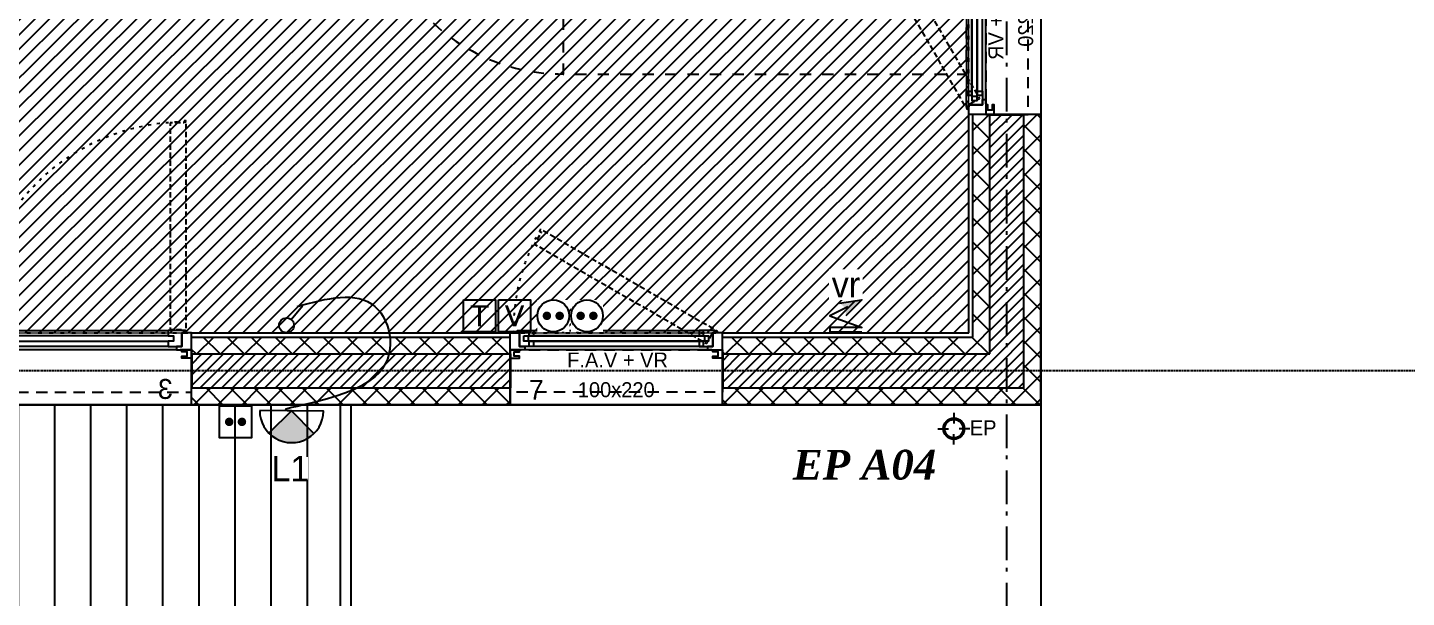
# Model space of a CAD drawing. Header units: centimetres. Extents: x -35664 to 50682, y -23001 to 23705.
# Drawn here: x 7161 to 7811, y 3427 to 3695 of the extents above; entities that cross this region are included whole.
import ezdxf

# ---------------------------------------------------------------- set-up
doc = ezdxf.new("R2010")
doc.units = ezdxf.units.CM
for name, pattern in [('Style de ligne -1', [0.41664, 0.20828, -0.20836]), ('Style de ligne -14', [0.147638, 0.098425, -0.049213]), ('Style de ligne -17', [0.347222, 0.20828, -0.138942]), ('Style de ligne -18', [0.164042, 0.054681, -0.109361]), ('Style de ligne -5', [0.20828, 0.069425, -0.138855]), ('Style de ligne -6', [1.04164, 0.625, -0.20828, 0.06943, -0.13893]), ('VW-01', [0.41656, 0.20828, -0.20828])]:
    doc.linetypes.add(name, pattern=pattern)
for name, color, linetype in [('B aménagement intérieur', 252, 'Continuous'), ('B Faux plafonds', 9, 'Continuous'), ('B Faux plafonds_Hatch', 9, 'Continuous'), ('B GÈnÈral_Hatch', 252, 'Continuous'), ('B Général', 252, 'Continuous'), ('C ANNOTATIONS-axes horizontaux', 252, 'Style de ligne -1'), ('C ANNOTATIONS-prestations', 252, 'Continuous'), ('D SURFACES-shab', 252, 'Continuous'), ('prlm-EAU-EPEXT', 145, 'Continuous')]:
    doc.layers.add(name, color=color, linetype=linetype)
doc.layers.add('prlm-ELEC-CFA', color=1, linetype='Continuous', lineweight=25)
doc.layers.add('prlm-ELEC-CFO', color=1, linetype='Continuous', lineweight=25)
doc.layers.add('prlm-ZEROPLOT', color=254, linetype='Continuous', plot=False)
doc.styles.add('Eurostile', font='Eurosti.TTF')
doc.styles.add('Eurostile (bold)', font='Eurostib.TTF')
doc.styles.add('prlm-eau-ep', font='timesbi.ttf', dxfattribs={"height": 18})
doc.styles.add('prlm-elec-cfo', font='comic.ttf', dxfattribs={"height": 12})
doc.styles.get("Standard").update_dxf_attribs({"font": 'isocp.shx', "height": 15})
pattern_1 = [(135, (0, 0), (-5.656854, -5.656854), []), (225, (0, 0), (-5.656854, 5.656854), [])]
pattern_2 = [(45, (0, 0), (2.4253472, -2.6458333), [])]
pattern_3 = [(45, (0, 0), (-5.656854, 5.656854), []), (135, (0, 0), (5.656854, 5.656854), [])]
pattern_4 = [(45, (0, 0), (-5.656854, 5.656854), []), (135, (0, 0), (5.656854, 5.656854), [])]

# ---------------------------------------------------------------- blocks, each defined once
blk = doc.blocks.new('A 90.Balcon')
at = {"layer": 'B GÈnÈral_Hatch', "linetype": 'Continuous'}
h = blk.add_hatch(dxfattribs=at)
h.set_pattern_fill('H_BARDAGE V 150', color=256, style=0, pattern_type=2)
h.set_pattern_definition([(90, (0, 0), (17, 0), [])])
h.paths.add_polyline_path([(-220, 110), (220, 110), (220, -85), (-220, -85)])
at = {"layer": 'B Général', "linetype": 'Continuous', "flags": 128}
for points in [[(-225, 110), (225, 110), (225, -90), (-225, -90)], [(-220, 110), (220, 110), (220, -85), (-220, -85)]]:
    blk.add_lwpolyline(points, close=True, dxfattribs=at)
at = {"layer": 'C ANNOTATIONS-prestations', "line_spacing_factor": 0.894142, "style": 'Eurostile'}
for s, insert, char_height, attachment_point in [('balcon 8,6m{\\H0.6667x;\\S2 ^ ;}', (47.16, 38.55), 9.412, 3), ('platelage bois', (-32.26, 25.02), 7.059, 1), ('garde-corps vitré', (-194.9, -73.14), 7.059, 1)]:
    blk.add_mtext(s, dxfattribs=dict(at, insert=insert, char_height=char_height, attachment_point=attachment_point))
blk = doc.blocks.new('A 90.Groupe-12-1')
at = {"layer": 'B Général', "linetype": 'VW-01', "ltscale": 25.4}
blk.add_line((70, -114.99), (-70, -80.35), dxfattribs=at)
at = {"layer": 'B Général', "linetype": 'VW-01', "ltscale": 25.4, "flags": 128}
for points in [[(-70, 35), (70, 35), (70, -155), (-70, -155)], [(-70, -114.99), (70, -114.99), (70, -155), (-70, -155)]]:
    blk.add_lwpolyline(points, close=True, dxfattribs=at)
blk = doc.blocks.new('A 90.Lit 140.190_PMR 2')
at = {"layer": 'B Général', "linetype": 'VW-01', "ltscale": 25.4, "flags": 128}
for points in [[(70, 155), (-70, 155), (-70, 35), (70, 35)], [(-70, -155), (-70, 35), (-160, 35), (-160, -155)], [(160, -155), (160, 35), (70, 35), (70, -155)]]:
    blk.add_lwpolyline(points, close=True, dxfattribs=at)
at = {"layer": 'B Général', "linetype": 'VW-01', "ltscale": 25.4}
for centre, start, end in [((-70, 35), 90, 180), ((70, 35), 0, 90)]:
    blk.add_arc(centre, 90, start, end, dxfattribs=at)
at = {"layer": 'B Général'}
blk.add_blockref('A 90.Groupe-12-1', (0, 0), dxfattribs=at)
blk = doc.blocks.new('A 90.T4 A13_A14 Haut (2D)')
at = {"layer": 'B Faux plafonds_Hatch', "linetype": 'Continuous'}
h = blk.add_hatch(dxfattribs=at)
h.set_pattern_fill('F_P__SOFFITE', color=256, style=0, pattern_type=2)
h.set_pattern_definition([(45, (0, 0.2205), (-3.52778, 3.30729), [])])
h.paths.add_polyline_path([(-207.3, 93.45), (-390.91, 93.45), (-390.91, -294.56), (401.6, -294.56), (401.6, 151.52), (86.65, 151.52), (86.65, 38.45), (-207.3, 38.45)])
at = {"layer": 'B Faux plafonds', "linetype": 'Style de ligne -5', "ltscale": 25.4, "flags": 128}
blk.add_lwpolyline([(-207.3, 93.45), (-390.91, 93.45), (-390.91, -294.56), (401.6, -294.56), (401.6, 151.52), (86.65, 151.52), (86.65, 38.45), (-207.3, 38.45)], close=True, dxfattribs=at)
at = {"layer": 'D SURFACES-shab', "lineweight": 18, "flags": 128}
blk.add_lwpolyline([(-390.91, 68.08), (-390.91, -294.56), (401.6, -294.56), (401.6, 151.52), (86.71, 151.51), (86.63, 38.44), (-207.27, 38.45), (-207.3, 93.44), (-330.91, 93.44), (-390.91, 93.44)], close=True, dxfattribs=at)
at = {"layer": 'B Général', "rotation": 90}
blk.add_blockref('A 90.Lit 140.190_PMR 2', (245.6, -12.56), dxfattribs=at)
blk = doc.blocks.new('A 90.F 100x220 (all. vitrée fixe) + VR')
at = {"layer": 'B Général', "linetype": 'Continuous', "lineweight": 35}
for p, q in [((-50, 7), (-50, -9)), ((50, 7), (50, -9))]:
    blk.add_line(p, q, dxfattribs=at)
at = {"layer": 'B Général'}
blk.add_line((45, 9), (-45, 9), dxfattribs=at)
at = {"layer": 'B Général', "linetype": 'Style de ligne -14', "ltscale": 25.4, "flags": 128}
blk.add_lwpolyline([(-35.69, 65.82), (-36.19, 64.95), (-35.32, 64.45), (-38.57, 58.82), (42.63, 11.94), (45.88, 17.57), (46.75, 17.07), (47.25, 17.93)], close=True, dxfattribs=at)
at = {"layer": 'B Général', "flags": 128}
for points in [[(-43, 10.5), (-43, 9), (-50, 9), (-50, 17), (-45.5, 17), (-45.5, 10.5)], [(-43.5, 15.5), (43.5, 15.5), (43.5, 13), (-43.5, 13)], [(-41, 18), (41, 18), (41, 15.5), (-41, 15.5)], [(-41, 13), (41, 13), (41, 10.5), (-41, 10.5)], [(43, 10.5), (43, 9), (50, 9), (50, 17), (45.5, 17), (45.5, 10.5)], [(-50, 9), (-50, 5), (-45.5, 5), (-45.5, 6), (-48, 6), (-48, 8), (-45.5, 8), (-45.5, 9)], [(50, 9), (50, 5), (45.5, 5), (45.5, 6), (48, 6), (48, 8), (45.5, 8), (45.5, 9)]]:
    blk.add_lwpolyline(points, close=True, dxfattribs=at)
at = {"layer": 'B Général', "linetype": 'Continuous', "flags": 128}
for points in [[(-39, 15.5), (-41.5, 15.5), (-41.5, 13), (-39, 13), (-39, 10.5), (-45.5, 10.5), (-45.5, 17), (-46.5, 17), (-46.5, 18), (-39, 18)], [(39, 15.5), (41.5, 15.5), (41.5, 13), (39, 13), (39, 10.5), (45.5, 10.5), (45.5, 17), (46.5, 17), (46.5, 18), (39, 18)]]:
    blk.add_lwpolyline(points, close=True, dxfattribs=at)
at = {"layer": 'B Général', "linetype": 'Style de ligne -17', "ltscale": 25.4, "flags": 128}
blk.add_lwpolyline([(-50, 9), (50, 9), (50, -11), (-50, -11)], close=True, dxfattribs=at)
at = {"layer": 'B Général', "flags": 128}
blk.add_lwpolyline([(-50, -9), (-50, -17), (50, -17), (50, -9)], dxfattribs=at)
at = {"layer": 'B Général'}
blk.add_circle((47, 17.5), 0.5, dxfattribs=at)
at = {"layer": 'B Général', "linetype": 'Style de ligne -18', "ltscale": 25.4}
blk.add_arc((49, 17.5), 97.5, 150.29382, 179.70618, dxfattribs=at)
at = {"layer": 'B Général', "insert": (-23.11, 7.7), "char_height": 7.059, "attachment_point": 1, "line_spacing_factor": 0.894142, "style": 'Eurostile'}
blk.add_mtext('F.A.V + VR', dxfattribs=at)
at = {"layer": 'C ANNOTATIONS-prestations', "insert": (-41.15, -5.19), "char_height": 9.41, "attachment_point": 1, "rotation": 360, "line_spacing_factor": 0.894142, "style": 'Eurostile (bold)'}
blk.add_mtext('7', dxfattribs=at)
at = {"layer": 'C ANNOTATIONS-prestations', "insert": (0, -6.3), "char_height": 7.059, "width": 100, "attachment_point": 2, "rotation": 360, "line_spacing_factor": 0.894142, "style": 'Eurostile'}
blk.add_mtext('100x220', dxfattribs=at)
blk = doc.blocks.new('A 90.PF 300.220 + VR (3 vantaux)')
at = {"layer": 'B Général', "linetype": 'Continuous'}
for p, q in [((-150, 7), (-150, 17)), ((150, 7), (150, 17))]:
    blk.add_line(p, q, dxfattribs=at)
at = {"layer": 'B Général', "linetype": 'Continuous', "lineweight": 35}
for p, q in [((-150, 7), (-150, -9)), ((150, 7), (150, -9))]:
    blk.add_line(p, q, dxfattribs=at)
at = {"layer": 'B Général'}
blk.add_line((-143, 9), (47, 9), dxfattribs=at)
at = {"layer": 'B Général', "linetype": 'Style de ligne -14', "ltscale": 25.4, "flags": 128}
for points in [[(-147.5, 117), (-146.5, 117), (-146.5, 116), (-140, 116), (-140, 18.5), (-146.5, 18.5), (-146.5, 17.5), (-147.5, 17.5)], [(51.5, 115), (50.5, 115), (50.5, 116), (44, 116), (44, 18.5), (50.5, 18.5), (50.5, 17.5), (51.5, 17.5)]]:
    blk.add_lwpolyline(points, close=True, dxfattribs=at)
at = {"layer": 'B Général', "flags": 128}
for points in [[(-143, 10.5), (-143, 9), (-150, 9), (-150, 17), (-145.5, 17), (-145.5, 10.5)], [(-54.5, 18), (-139, 18), (-139, 15.5), (-54.5, 15.5)], [(-54.5, 13), (-139, 13), (-139, 10.5), (-54.5, 10.5)], [(-41.5, 18), (43, 18), (43, 15.5), (-41.5, 15.5)], [(-41.5, 13), (43, 13), (43, 10.5), (-41.5, 10.5)], [(56.5, 17), (56.5, 14.25), (54, 14.25), (54, 11.75), (56.5, 11.75), (56.5, 9), (47, 9), (47, 10.5), (49.5, 10.5), (49.5, 17)], [(145.5, 14.25), (54, 14.25), (54, 11.75), (145.5, 11.75)], [(143, 17), (56.5, 17), (56.5, 14.25), (143, 14.25)], [(145.5, 14.25), (143, 14.25), (143, 17), (150, 17), (150, 9), (143, 9), (143, 11.75), (145.5, 11.75)], [(-150, 9), (-150, 5), (-145.5, 5), (-145.5, 6), (-148, 6), (-148, 8), (-145.5, 8), (-145.5, 9)], [(143, 11.75), (56.5, 11.75), (56.5, 9), (143, 9)], [(150, 9), (150, 5), (145.5, 5), (145.5, 6), (148, 6), (148, 8), (145.5, 8), (145.5, 9)]]:
    blk.add_lwpolyline(points, close=True, dxfattribs=at)
at = {"layer": 'B Général', "linetype": 'Continuous', "flags": 128}
for points in [[(-139, 15.5), (-141.5, 15.5), (-141.5, 13), (-139, 13), (-139, 10.5), (-145.5, 10.5), (-145.5, 17), (-146.5, 17), (-146.5, 18), (-139, 18)], [(-54.5, 15.5), (-52, 15.5), (-52, 13), (-54.5, 13), (-54.5, 10.5), (-48, 10.5), (-48, 17), (-47, 17), (-47, 18), (-54.5, 18)], [(-41.5, 15.5), (-44, 15.5), (-44, 13), (-41.5, 13), (-41.5, 10.5), (-48, 10.5), (-48, 17), (-47, 17), (-47, 18), (-41.5, 18)], [(43, 15.5), (45.5, 15.5), (45.5, 13), (43, 13), (43, 10.5), (49.5, 10.5), (49.5, 17), (50.5, 17), (50.5, 18), (43, 18)]]:
    blk.add_lwpolyline(points, close=True, dxfattribs=at)
at = {"layer": 'B Général', "linetype": 'Style de ligne -17', "ltscale": 25.4, "flags": 128}
blk.add_lwpolyline([(-150, 9), (150, 9), (150, -11), (-150, -11)], close=True, dxfattribs=at)
at = {"layer": 'B Général', "flags": 128}
blk.add_lwpolyline([(150, -9), (150, -17), (-150, -17), (-150, -9)], dxfattribs=at)
at = {"layer": 'B Général'}
for centre in [(-147, 17.5), (51, 17.5)]:
    blk.add_circle(centre, 0.5, dxfattribs=at)
at = {"layer": 'B Général', "linetype": 'Style de ligne -18', "ltscale": 25.4}
for centre, start, end in [((-147, 17.5), 0.29382, 90.28792), ((51, 17.5), 94.06495, 179.70618)]:
    blk.add_arc(centre, 99, start, end, dxfattribs=at)
at = {"layer": 'B Général', "insert": (2, 4.58), "char_height": 7.059, "attachment_point": 2, "rotation": 360, "line_spacing_factor": 0.894142, "style": 'Eurostile'}
blk.add_mtext('PF + VR', dxfattribs=at)
at = {"layer": 'C ANNOTATIONS-prestations', "rotation": 360, "line_spacing_factor": 0.894142}
for s, insert, char_height, attachment_point, style in [('3', (-141.15, -4.77), 9.41, 1, 'Eurostile (bold)'), ('300x220 (3 vantaux) ', (0, -7.82), 7.059, 2, 'Eurostile')]:
    blk.add_mtext(s, dxfattribs=dict(at, insert=insert, char_height=char_height, attachment_point=attachment_point, style=style))
blk = doc.blocks.new('A 90.EP')
at = {"layer": 'B Général', "linetype": 'Continuous'}
for p, q in [((0, 7.5), (0, 2.5)), ((-7.5, 0), (-2.5, 0)), ((7.5, 0), (2.5, 0)), ((0, -7.5), (0, -2.5))]:
    blk.add_line(p, q, dxfattribs=at)
at = {"layer": 'B Général', "linetype": 'Continuous', "flags": 128}
for points in [[(-5, 0, -1), (5, 0, -1)], [(-4.33, 0, -1), (4.33, 0, -1)]]:
    blk.add_lwpolyline(points, format="xyb", close=True, dxfattribs=at)
at = {"layer": 'C ANNOTATIONS-prestations', "insert": (7.5, 3.99), "char_height": 7.059, "attachment_point": 1, "line_spacing_factor": 0.894142, "style": 'Eurostile'}
blk.add_mtext('EP', dxfattribs=at)
blk = doc.blocks.new('xi.epext')
at = {"layer": 'prlm-EAU-EPEXT', "color": 0, "linetype": 'ByBlock', "lineweight": -2}
blk.add_circle((0, 0), 5, dxfattribs=at)
blk = doc.blocks.new('xi.VR')
at = {"layer": 'prlm-ELEC-CFO', "lineweight": 5}
blk.add_hatch(color=0, dxfattribs=at).paths.add_polyline_path([(-3, 6), (-0.1, 3.7), (0, 0), (7.5, 7.5)])
at = {"layer": 'prlm-ELEC-CFO', "color": 0}
for points in [[(-3, 6), (7.5, 7.5), (0, 0)], [(0.95, 4.23), (-7.5, 0), (7.5, -5.5), (-7.5, -5.5), (-7.5, -7.5), (7.5, -7.5)]]:
    blk.add_lwpolyline(points, dxfattribs=at)
blk = doc.blocks.new('xi.TEL')
at = {"layer": 'prlm-ELEC-CFA', "color": 0, "linetype": 'ByBlock', "lineweight": -2, "flags": 128}
blk.add_lwpolyline([(-7.5, 7.5), (7.5, 7.5), (7.5, -7.5), (-7.5, -7.5)], close=True, dxfattribs=at)
at = {"layer": 'prlm-ELEC-CFA', "color": 0, "linetype": 'ByBlock', "insert": (0, 0), "char_height": 10, "width": 11.36, "attachment_point": 5}
blk.add_mtext('{\\fVerdana|b0|i0|c0|p34;T}', dxfattribs=at)
blk = doc.blocks.new('xi.TV')
at = {"layer": 'prlm-ELEC-CFA', "color": 0, "linetype": 'ByBlock', "lineweight": -2, "flags": 128}
blk.add_lwpolyline([(-7.5, 7.5), (7.5, 7.5), (7.5, -7.5), (-7.5, -7.5)], close=True, dxfattribs=at)
at = {"layer": 'prlm-ELEC-CFA', "color": 0, "linetype": 'ByBlock', "insert": (0, 0), "char_height": 10, "width": 11.36, "attachment_point": 5}
blk.add_mtext('{\\fVerdana|b0|i0|c0|p34;V}', dxfattribs=at)
blk = doc.blocks.new('xi.PC')
at = {"color": 0, "lineweight": 5}
blk.add_wipeout([(-7.5, -7.5), (7.5, -7.5), (7.5, 7.5), (-7.5, 7.5)], dxfattribs=at).dxf.layer = 'prlm-ELEC-CFO'
at = {"layer": 'prlm-ELEC-CFO', "color": 0, "linetype": 'ByBlock', "lineweight": 5, "const_width": 2}
for points in [[(-4, 0, 1), (-2, 0, 1)], [(2, 0, 1), (4, 0, 1)]]:
    blk.add_lwpolyline(points, format="xyb", close=True, dxfattribs=at)
at = {"layer": 'prlm-ELEC-CFO', "color": 0, "linetype": 'ByBlock', "lineweight": -2}
blk.add_circle((0, 0), 7.5, dxfattribs=at)
blk = doc.blocks.new('xi.PC-EXT')
at = {"layer": 'prlm-ELEC-CFO', "color": 0, "linetype": 'ByBlock', "lineweight": -2, "flags": 128}
blk.add_lwpolyline([(-7.5, 7.5), (7.5, 7.5), (7.5, -7.5), (-7.5, -7.5)], close=True, dxfattribs=at)
at = {"layer": 'prlm-ELEC-CFO', "color": 0, "linetype": 'ByBlock', "lineweight": 5, "const_width": 2}
for points in [[(-4, 0, 1), (-2, 0, 1)], [(2, 0, 1), (4, 0, 1)]]:
    blk.add_lwpolyline(points, format="xyb", close=True, dxfattribs=at)
blk = doc.blocks.new('xi.lum1')
at = {"layer": 'prlm-ELEC-CFO', "linetype": 'ByBlock', "lineweight": 5}
blk.add_hatch(color=0, dxfattribs=at).paths.add_polyline_path([(10.61, 10.61, 0.414214), (-10.61, 10.61), (0, 0)])
at = {"layer": 'prlm-ELEC-CFO', "color": 0, "linetype": 'ByBlock', "lineweight": -2, "flags": 128}
blk.add_lwpolyline([(15, 0, 1), (-15, 0)], format="xyb", close=True, dxfattribs=at)
at = {"layer": 'prlm-ELEC-CFO', "color": 0}
blk.add_lwpolyline([(-10.61, 10.61), (0, 0), (10.61, 10.61)], dxfattribs=at)
blk = doc.blocks.new('xi.SA')
at = {"layer": 'prlm-ELEC-CFO', "color": 0}
blk.add_lwpolyline([(0.2, -1.28), (5.5, 5.28)], dxfattribs=at)
blk.add_circle((-2, -4), 3.5, dxfattribs=at)

msp = doc.modelspace()

# ---------------------------------------------------------------- hatches: boundary and pattern name
at = {"layer": 'B GÈnÈral_Hatch', "linetype": 'Continuous'}
h = msp.add_hatch(dxfattribs=at)
h.set_pattern_fill('02_ISOLANT', color=256, angle=90, style=0, pattern_type=2)
h.set_pattern_definition(pattern_1)
h.paths.add_polyline_path([(7606.484, 3549.389), (7614.484, 3541.389), (7614.484, 3654.374), (7606.484, 3654.374)])
h = msp.add_hatch(dxfattribs=at)
h.set_pattern_fill('50_BETON', color=256, style=0, pattern_type=2)
h.set_pattern_definition(pattern_2)
h.paths.add_polyline_path([(7614.484, 3541.389), (7630.484, 3525.389), (7630.484, 3654.374), (7614.484, 3654.374)])
h = msp.add_hatch(dxfattribs=at)
h.set_pattern_fill('02_ISOLANT', color=256, angle=90, style=0, pattern_type=2)
h.set_pattern_definition(pattern_1)
h.paths.add_polyline_path([(7630.484, 3525.389), (7638.484, 3517.389), (7638.484, 3654.374), (7630.484, 3654.374)])
h = msp.add_hatch(dxfattribs=at)
h.set_pattern_fill('02_ISOLANT', color=256, style=0, pattern_type=2)
h.set_pattern_definition(pattern_4)
h.paths.add_polyline_path([(7238.446, 3549.389), (7238.446, 3541.389), (7388.484, 3541.389), (7388.484, 3549.389)])
h = msp.add_hatch(dxfattribs=at)
h.set_pattern_fill('02_ISOLANT', color=256, style=0, pattern_type=2)
h.set_pattern_definition(pattern_3)
h.paths.add_polyline_path([(7488.484, 3549.389), (7488.484, 3541.389), (7614.484, 3541.389), (7606.484, 3549.389)])
h = msp.add_hatch(dxfattribs=at)
h.set_pattern_fill('50_BETON', color=256, style=0, pattern_type=2)
h.set_pattern_definition(pattern_2)
h.paths.add_polyline_path([(7238.446, 3541.389), (7238.446, 3525.389), (7388.484, 3525.389), (7388.484, 3541.389)])
h = msp.add_hatch(dxfattribs=at)
h.set_pattern_fill('50_BETON', color=256, style=0, pattern_type=2)
h.set_pattern_definition(pattern_2)
h.paths.add_polyline_path([(7488.484, 3541.389), (7488.484, 3525.389), (7630.484, 3525.389), (7614.484, 3541.389)])
h = msp.add_hatch(dxfattribs=at)
h.set_pattern_fill('02_ISOLANT', color=256, style=0, pattern_type=2)
h.set_pattern_definition(pattern_4)
h.paths.add_polyline_path([(7238.446, 3525.389), (7238.446, 3517.389), (7388.484, 3517.389), (7388.484, 3525.389)])
h = msp.add_hatch(dxfattribs=at)
h.set_pattern_fill('02_ISOLANT', color=256, style=0, pattern_type=2)
h.set_pattern_definition(pattern_3)
h.paths.add_polyline_path([(7488.484, 3525.389), (7488.484, 3517.389), (7638.484, 3517.389), (7630.484, 3525.389)])

# ---------------------------------------------------------------- linework, layer by layer
at = {"layer": 'B Général', "linetype": 'Style de ligne -6', "ltscale": 25.4}
msp.add_line((7622.484, 3285.389), (7622.484, 5820.389), dxfattribs=at)
msp.add_line((7622.484, 3285.389), (7622.484, 5820.389), dxfattribs=at)
at = {"layer": 'B Général', "linetype": 'Continuous'}
for p, q in [((7604.484, 3551.389), (7604.484, 3654.374)), ((7638.484, 3654.374), (7604.484, 3654.374)), ((7604.484, 3551.389), (7604.484, 3654.374)), ((7606.484, 3549.389), (7606.484, 3654.374)), ((7606.484, 3549.389), (7606.484, 3654.374)), ((7614.484, 3541.389), (7614.484, 3654.374)), ((7630.484, 3525.389), (7630.484, 3654.374)), ((7638.484, 3517.389), (7638.484, 3654.374)), ((7638.484, 3517.389), (7638.484, 3654.374)), ((7238.446, 3551.389), (7388.484, 3551.389)), ((7238.446, 3551.389), (7388.484, 3551.389)), ((7238.446, 3517.389), (7238.446, 3551.389)), ((7238.446, 3549.389), (7388.484, 3549.389)), ((7238.446, 3549.389), (7388.484, 3549.389)), ((7388.484, 3517.389), (7388.484, 3551.389)), ((7488.484, 3551.389), (7604.484, 3551.389)), ((7488.484, 3551.389), (7604.484, 3551.389)), ((7488.484, 3517.389), (7488.484, 3551.389)), ((7488.484, 3549.389), (7606.484, 3549.389)), ((7488.484, 3549.389), (7606.484, 3549.389)), ((7238.446, 3541.389), (7388.484, 3541.389)), ((7488.484, 3541.389), (7614.484, 3541.389)), ((7238.446, 3525.389), (7388.484, 3525.389)), ((7488.484, 3525.389), (7630.484, 3525.389)), ((7238.446, 3517.389), (7388.484, 3517.389)), ((7238.446, 3517.389), (7388.484, 3517.389)), ((7488.484, 3517.389), (7638.484, 3517.389)), ((7488.484, 3517.389), (7638.484, 3517.389))]:
    msp.add_line(p, q, dxfattribs=at)
at = {"layer": 'B Général', "linetype": 'Continuous', "lineweight": 18}
for p, q in [((7614.484, 3541.389), (7614.484, 3654.374)), ((7630.484, 3525.389), (7630.484, 3654.374)), ((7238.446, 3541.389), (7388.484, 3541.389)), ((7488.484, 3541.389), (7614.484, 3541.389)), ((7238.446, 3525.389), (7388.484, 3525.389)), ((7488.484, 3525.389), (7630.484, 3525.389))]:
    msp.add_line(p, q, dxfattribs=at)
at = {"layer": 'C ANNOTATIONS-axes horizontaux'}
msp.add_line((12370.813, 3533.389), (2960.813, 3533.389), dxfattribs=at)
msp.add_line((12370.813, 3533.389), (2960.813, 3533.389), dxfattribs=at)
at = {"layer": 'prlm-ELEC-CFO'}
msp.add_spline([(7288.188, 3563.781), (7324.838, 3563.781), (7324.838, 3530.612), (7285.588, 3514.582), (7286.085, 3514.551)], degree=3, dxfattribs=at)
at = {"layer": 'prlm-ZEROPLOT'}
for points in [[(6215.888, 4917.389), (7638.484, 4917.389), (7638.484, 3517.389), (6215.888, 3517.389)], [(7638.484, 3317.639), (5203.041, 3317.639), (5203.041, 3517.389), (7638.484, 3517.389)]]:
    msp.add_lwpolyline(points, close=True, dxfattribs=at)

# ---------------------------------------------------------------- block references
at = {"layer": 'B aménagement intérieur'}
msp.add_blockref('A 90.T4 A13_A14 Haut (2D)', (7202.882, 3845.944), dxfattribs=at)
at = {"layer": 'B Général', "xscale": -1, "rotation": 90}
msp.add_blockref('A 90.F 100x220 (all. vitrée fixe) + VR', (7621.484, 3704.374), dxfattribs=at)
at = {"layer": 'B Général', "xscale": -1}
msp.add_blockref('A 90.PF 300.220 + VR (3 vantaux)', (7088.446, 3534.389), dxfattribs=at)
at = {"layer": 'B Général'}
for name, p in [('A 90.F 100x220 (all. vitrée fixe) + VR', (7438.484, 3534.389)), ('A 90.Balcon', (7088.485, 3407.391)), ('A 90.EP', (7597.5, 3506.155))]:
    msp.add_blockref(name, p, dxfattribs=at)
at = {"layer": 'prlm-EAU-EPEXT'}
msp.add_blockref('xi.epext', (7597.5, 3506.155), dxfattribs=at)
at = {"layer": 'prlm-ELEC-CFA'}
for name, p in [('xi.TEL', (7374.121, 3559.387)), ('xi.TV', (7390.589, 3559.387))]:
    msp.add_blockref(name, p, dxfattribs=at)
at = {"layer": 'prlm-ELEC-CFO'}
for name, p, rotation in [('xi.SA', (7285.188, 3558.889), 359.9996616788565), ('xi.lum1', (7285.588, 3514.582), 179.4203211865211)]:
    msp.add_blockref(name, p, dxfattribs=dict(at, rotation=rotation))
msp.add_blockref('xi.PC-EXT', (7259.187, 3509.389), dxfattribs=at)

# ---------------------------------------------------------------- texts
at = {"layer": 'prlm-EAU-EPEXT', "insert": (7521.642, 3496.193), "char_height": 14, "width": 86.19473, "attachment_point": 1, "style": 'prlm-eau-ep'}
msp.add_mtext('EP A04', dxfattribs=at)

# ---------------------------------------------------------------- next in the draw order: block references
at = {"layer": 'prlm-ELEC-CFO'}
msp.add_blockref('xi.PC', (7408.832, 3559.387), dxfattribs=at)

# ---------------------------------------------------------------- next in the draw order: texts
at = {"layer": 'prlm-ELEC-CFO', "lineweight": 20, "char_height": 12, "line_spacing_factor": 0.8, "style": 'prlm-elec-cfo', "bg_fill": 3, "bg_fill_color": 256, "bg_fill_transparency": 0}
for s, insert, attachment_point, box_fill_scale in [('vr', (7546.648, 3574.105), 5, 1.1), ('L1', (7285.025, 3493.361), 2, 0.95)]:
    msp.add_mtext(s, dxfattribs=dict(at, insert=insert, attachment_point=attachment_point, box_fill_scale=box_fill_scale))

# ---------------------------------------------------------------- next in the draw order: block references
at = {"layer": 'prlm-ELEC-CFO'}
for name, p in [('xi.PC', (7424.712, 3559.387)), ('xi.VR', (7546.648, 3559.387))]:
    msp.add_blockref(name, p, dxfattribs=at)

doc.saveas('drawing.dxf')
